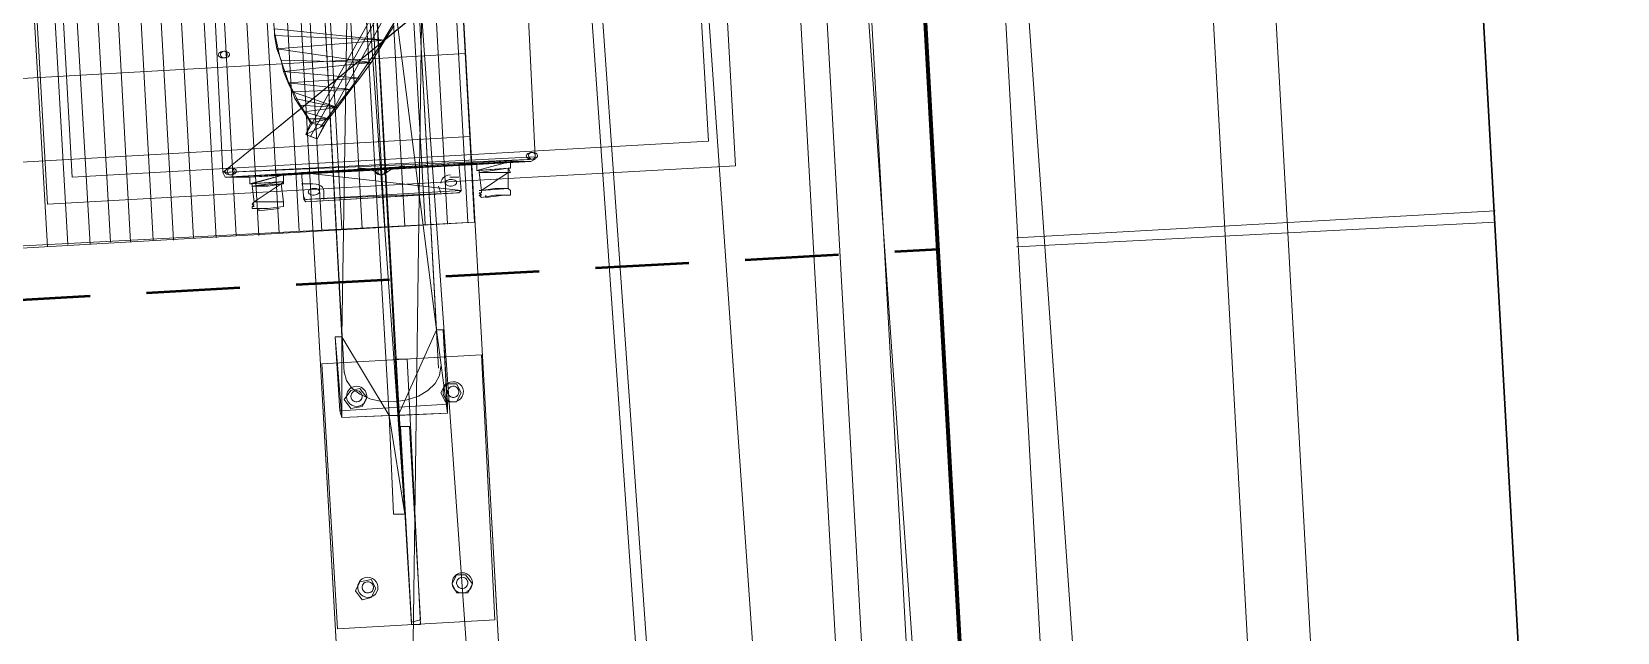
# Paper-space layout '01 Roof Support Layout' of a CAD drawing. Header units: millimetres. Extents: x 5 to 415, y 5 to 292.
# Drawn here: x 235.88 to 278.2, y 183.83 to 199.86 of the extents above; entities that cross this region are included whole.
import ezdxf

# ---------------------------------------------------------------- set-up
doc = ezdxf.new("R2010")
doc.units = ezdxf.units.MM
doc.linetypes.add('DASHED_REVIEW', pattern=[4, 2.5, -1.5])
for name, color, linetype in [('EMBEDDED_BEAMS', 7, 'Continuous'), ('EXISTING', 7, 'Continuous'), ('LOAD_BEARING_WALLS', 7, 'Continuous')]:
    doc.layers.add(name, color=color, linetype=linetype)

# ---------------------------------------------------------------- blocks, each defined once
blk = doc.blocks.new('SHEET_01')
at = {"layer": 'EMBEDDED_BEAMS', "color": 7, "linetype": 'DASHED_REVIEW', "lineweight": 50}
blk.add_line((83.18, 184.28), (260.06, 194.06), dxfattribs=at)
at = {"layer": 'EXISTING', "color": 254, "linetype": 'Continuous', "lineweight": 13}
for p, q in [((272.12, 62.3), (258.5, 257.42)), ((271.64, 254), (283.1, 47.36)), ((267.56, 66.26), (254.54, 252.92)), ((260.24, 69.98), (247.76, 248.18)), ((263.06, 70.22), (250.58, 248.36)), ((266.42, 248.18), (277.28, 52.58)), ((264.86, 246.38), (275.48, 54.2)), ((247.7, 245.06), (259.7, 73.1)), ((243.32, 242.12), (255.2, 74.72)), ((259.64, 240.56), (269.66, 59.42)), ((257.6, 238.28), (267.38, 61.4)), ((256.28, 236.78), (265.88, 62.78)), ((255.14, 235.58), (264.68, 63.86)), ((254.48, 234.8), (263.96, 64.52)), ((245.66, 153.92), (246.5, 216.38)), ((246.5, 216.38), (249.98, 154.1)), ((249.98, 154.1), (246.5, 216.38)), ((242.18, 216.14), (245.66, 153.92)), ((245.66, 153.92), (242.18, 216.14)), ((253.64, 214.64), (254.66, 196.28)), ((252.98, 213.92), (253.94, 196.94)), ((236.3, 195.26), (235.28, 213.62)), ((236.96, 195.98), (236, 212.96)), ((242.84, 208.64), (243.62, 194.54)), ((243.38, 208.64), (244.16, 194.6)), ((243.92, 208.7), (244.7, 194.6)), ((244.52, 208.7), (245.3, 194.66)), ((245.06, 208.76), (245.84, 194.66)), ((245.6, 208.76), (246.38, 194.72)), ((246.2, 208.82), (246.98, 194.72)), ((246.74, 208.82), (247.52, 194.78)), ((246.92, 208.82), (247.7, 194.78)), ((237.2, 208.28), (237.98, 194.24)), ((237.74, 208.34), (238.52, 194.24)), ((238.34, 208.4), (239.12, 194.3)), ((238.88, 208.4), (239.66, 194.3)), ((239.42, 208.46), (240.2, 194.36)), ((240.02, 208.46), (240.8, 194.36)), ((240.56, 208.52), (241.34, 194.42)), ((241.16, 208.52), (241.94, 194.42)), ((241.7, 208.58), (242.48, 194.48)), ((242.24, 208.58), (243.02, 194.54)), ((236.66, 207.74), (237.44, 194.18)), ((244.4, 207.38), (244.16, 191.72)), ((245.42, 189.62), (244.4, 207.38)), ((244.4, 207.38), (245.84, 186.98)), ((244.7, 207.44), (245.84, 186.98)), ((246.68, 191.9), (244.7, 207.44)), ((244.7, 207.44), (245.66, 189.62)), ((245.84, 186.98), (244.7, 207.44)), ((236.12, 207.14), (236.84, 194.18)), ((235.58, 206.54), (236.3, 194.12)), ((245.96, 205.28), (246.68, 191.9)), ((246.68, 191.9), (245.96, 205.28)), ((245.96, 205.28), (246.74, 190.88)), ((243.2, 197.12), (247.52, 204.86)), ((244.16, 191.72), (243.44, 205.16)), ((243.44, 205.16), (244.16, 191.72)), ((243.44, 205.16), (244.22, 190.76)), ((243.32, 197.06), (247.64, 204.8)), ((247.64, 204.8), (243.32, 197.06)), ((247.76, 204.74), (243.5, 197)), ((240.98, 196.1), (249.02, 202.7)), ((249.02, 202.7), (240.98, 196.1)), ((249.02, 202.7), (249.32, 196.52)), ((240.98, 196.1), (240.68, 202.22)), ((245.218, 199.549), (245.925, 200.73)), ((242.303, 200.508), (242.364, 199.843)), ((242.36, 199.76), (242.36, 199.94)), ((242.36, 199.94), (245.3, 199.64)), ((245.3, 199.64), (242.36, 199.94)), ((245.3, 199.64), (242.36, 199.76)), ((242.36, 199.76), (242.42, 199.4)), ((242.42, 199.4), (242.36, 199.76)), ((242.364, 199.843), (242.503, 199.193)), ((245.54, 200), (245.3, 199.64)), ((240.93, 199.323), (240.901, 199.308)), ((240.965, 199.334), (240.93, 199.323)), ((240.96, 199.325), (240.943, 199.31)), ((240.981, 199.335), (240.96, 199.325)), ((241.005, 199.34), (240.965, 199.334)), ((241.005, 199.34), (240.981, 199.335)), ((241.045, 199.339), (241.005, 199.34)), ((241.029, 199.338), (241.005, 199.34)), ((241.051, 199.33), (241.029, 199.338)), ((241.081, 199.332), (241.045, 199.339)), ((241.07, 199.317), (241.051, 199.33)), ((241.085, 199.3), (241.07, 199.317)), ((241.112, 199.319), (241.081, 199.332)), ((241.137, 199.303), (241.112, 199.319)), ((242.42, 199.4), (245.3, 199.64)), ((242.42, 199.4), (242.54, 199.1)), ((244.94, 199.04), (242.42, 199.4)), ((242.54, 199.1), (242.42, 199.4)), ((244.438, 198.413), (245.218, 199.549)), ((245.3, 199.64), (244.94, 199.04)), ((229.28, 198.26), (247.46, 199.28)), ((240.864, 199.266), (240.86, 199.242)), ((240.86, 199.242), (240.867, 199.218)), ((240.878, 199.288), (240.864, 199.266)), ((240.867, 199.218), (240.883, 199.197)), ((240.901, 199.308), (240.878, 199.288)), ((240.883, 199.197), (240.908, 199.181)), ((240.908, 199.181), (240.939, 199.168)), ((240.922, 199.269), (240.92, 199.245)), ((240.92, 199.245), (240.925, 199.221)), ((240.93, 199.291), (240.922, 199.269)), ((240.925, 199.221), (240.935, 199.2)), ((240.943, 199.31), (240.93, 199.291)), ((240.935, 199.2), (240.95, 199.183)), ((240.939, 199.168), (240.975, 199.161)), ((240.95, 199.183), (240.969, 199.17)), ((240.969, 199.17), (240.991, 199.162)), ((240.975, 199.161), (241.015, 199.16)), ((240.991, 199.162), (241.015, 199.16)), ((241.015, 199.16), (241.055, 199.166)), ((241.015, 199.16), (241.039, 199.165)), ((241.039, 199.165), (241.06, 199.175)), ((241.055, 199.166), (241.09, 199.177)), ((241.06, 199.175), (241.077, 199.19)), ((241.077, 199.19), (241.09, 199.209)), ((241.095, 199.279), (241.085, 199.3)), ((241.09, 199.209), (241.098, 199.231)), ((241.09, 199.177), (241.119, 199.192)), ((241.1, 199.255), (241.095, 199.279)), ((241.098, 199.231), (241.1, 199.255)), ((241.119, 199.192), (241.142, 199.212)), ((241.153, 199.282), (241.137, 199.303)), ((241.142, 199.212), (241.156, 199.234)), ((241.16, 199.258), (241.153, 199.282)), ((241.156, 199.234), (241.16, 199.258)), ((242.503, 199.193), (242.719, 198.563)), ((242.54, 199.1), (244.94, 199.04)), ((242.6, 198.8), (242.54, 199.1)), ((244.94, 199.04), (242.6, 198.8)), ((244.64, 198.62), (244.94, 199.04)), ((244.94, 199.04), (244.64, 198.62)), ((242.6, 198.8), (244.64, 198.62)), ((242.72, 198.5), (242.6, 198.8)), ((242.719, 198.563), (243.008, 197.962)), ((244.64, 198.62), (242.72, 198.5)), ((242.72, 198.5), (244.4, 198.32)), ((242.84, 198.26), (242.72, 198.5)), ((244.4, 198.32), (244.64, 198.62)), ((244.64, 198.62), (244.4, 198.32)), ((244.4, 198.32), (242.84, 198.26)), ((242.84, 198.26), (244.04, 197.84)), ((242.9, 198.08), (242.84, 198.26)), ((243.02, 197.9), (242.9, 198.08)), ((242.9, 198.08), (244.04, 197.84)), ((244.04, 197.84), (242.9, 198.08)), ((243.588, 197.326), (244.438, 198.413)), ((244.04, 197.84), (244.4, 198.32)), ((244.4, 198.32), (244.04, 197.84)), ((243.008, 197.962), (243.37, 197.395)), ((244.04, 197.84), (243.02, 197.9)), ((243.02, 197.9), (243.14, 197.72)), ((243.14, 197.72), (243.02, 197.9)), ((243.14, 197.72), (244.04, 197.84)), ((243.26, 197.54), (243.14, 197.72)), ((243.14, 197.72), (243.8, 197.54)), ((243.8, 197.54), (243.14, 197.72)), ((244.04, 197.84), (243.8, 197.54)), ((243.32, 197.42), (243.2, 197.12)), ((243.2, 197.12), (243.32, 197.42)), ((243.2, 197.12), (243.68, 197.36)), ((243.8, 197.54), (243.26, 197.54)), ((243.26, 197.54), (243.32, 197.42)), ((243.32, 197.42), (243.26, 197.54)), ((243.32, 197.42), (243.8, 197.54)), ((243.68, 197.36), (243.32, 197.42)), ((243.68, 197.36), (243.5, 197)), ((243.8, 197.54), (243.68, 197.36)), ((231.68, 196.16), (247.58, 197.06)), ((253.94, 196.94), (236.96, 195.98)), ((243.5, 197), (243.2, 197.12)), ((243.32, 197.06), (243.2, 197.12)), ((243.5, 197), (243.32, 197.06)), ((249.32, 196.52), (240.98, 196.1)), ((240.98, 196.1), (249.32, 196.46)), ((241.04, 195.98), (249.32, 196.46)), ((249.32, 196.46), (241.04, 195.98)), ((249.2, 196.4), (241.04, 195.98)), ((241.16, 195.98), (249.2, 196.4)), ((249.2, 196.4), (241.7, 195.98)), ((245.84, 196.22), (249.2, 196.4)), ((247.76, 196.16), (248.66, 196.4)), ((247.76, 196.34), (248.66, 196.4)), ((248.66, 196.4), (247.76, 196.16)), ((247.76, 196.34), (249.2, 196.4)), ((248.66, 196.4), (248.66, 196.22)), ((249.2, 196.4), (248.66, 196.4)), ((248.66, 196.22), (248.66, 196.4)), ((249.084, 196.566), (249.08, 196.542)), ((249.08, 196.542), (249.087, 196.518)), ((249.098, 196.588), (249.084, 196.566)), ((249.087, 196.518), (249.103, 196.497)), ((249.121, 196.608), (249.098, 196.588)), ((249.103, 196.497), (249.128, 196.481)), ((249.15, 196.623), (249.121, 196.608)), ((249.128, 196.481), (249.159, 196.468)), ((249.142, 196.569), (249.14, 196.545)), ((249.14, 196.545), (249.145, 196.521)), ((249.15, 196.591), (249.142, 196.569)), ((249.145, 196.521), (249.155, 196.5)), ((249.185, 196.634), (249.15, 196.623)), ((249.163, 196.61), (249.15, 196.591)), ((249.155, 196.5), (249.17, 196.483)), ((249.159, 196.468), (249.195, 196.461)), ((249.18, 196.625), (249.163, 196.61)), ((249.17, 196.483), (249.189, 196.47)), ((249.201, 196.635), (249.18, 196.625)), ((249.225, 196.64), (249.185, 196.634)), ((249.189, 196.47), (249.211, 196.462)), ((249.195, 196.461), (249.235, 196.46)), ((249.32, 196.46), (249.2, 196.4)), ((249.225, 196.64), (249.201, 196.635)), ((249.211, 196.462), (249.235, 196.46)), ((249.265, 196.639), (249.225, 196.64)), ((249.249, 196.638), (249.225, 196.64)), ((249.235, 196.46), (249.275, 196.466)), ((249.235, 196.46), (249.259, 196.465)), ((249.271, 196.63), (249.249, 196.638)), ((249.259, 196.465), (249.28, 196.475)), ((249.301, 196.632), (249.265, 196.639)), ((249.29, 196.617), (249.271, 196.63)), ((249.275, 196.466), (249.31, 196.477)), ((249.28, 196.475), (249.297, 196.49)), ((249.305, 196.6), (249.29, 196.617)), ((249.297, 196.49), (249.31, 196.509)), ((249.332, 196.619), (249.301, 196.632)), ((249.315, 196.579), (249.305, 196.6)), ((249.31, 196.509), (249.318, 196.531)), ((249.31, 196.477), (249.339, 196.492)), ((249.32, 196.555), (249.315, 196.579)), ((249.318, 196.531), (249.32, 196.555)), ((249.32, 196.46), (249.32, 196.52)), ((249.32, 196.52), (249.32, 196.46)), ((249.357, 196.603), (249.332, 196.619)), ((249.339, 196.492), (249.362, 196.512)), ((249.373, 196.582), (249.357, 196.603)), ((249.362, 196.512), (249.376, 196.534)), ((249.38, 196.558), (249.373, 196.582)), ((249.376, 196.534), (249.38, 196.558)), ((254.66, 196.28), (236.3, 195.26)), ((241.04, 195.98), (240.98, 196.1)), ((241.044, 196.146), (241.04, 196.122)), ((241.04, 196.122), (241.047, 196.098)), ((241.16, 195.98), (241.04, 195.98)), ((241.058, 196.168), (241.044, 196.146)), ((241.047, 196.098), (241.063, 196.077)), ((241.081, 196.188), (241.058, 196.168)), ((241.063, 196.077), (241.088, 196.061)), ((241.11, 196.203), (241.081, 196.188)), ((241.088, 196.061), (241.119, 196.048)), ((241.102, 196.149), (241.1, 196.125)), ((241.1, 196.125), (241.105, 196.101)), ((241.11, 196.171), (241.102, 196.149)), ((241.105, 196.101), (241.115, 196.08)), ((241.145, 196.214), (241.11, 196.203)), ((241.123, 196.19), (241.11, 196.171)), ((241.115, 196.08), (241.13, 196.063)), ((241.119, 196.048), (241.155, 196.041)), ((241.14, 196.205), (241.123, 196.19)), ((241.13, 196.063), (241.149, 196.05)), ((241.161, 196.215), (241.14, 196.205)), ((241.185, 196.22), (241.145, 196.214)), ((241.149, 196.05), (241.171, 196.042)), ((241.155, 196.041), (241.195, 196.04)), ((241.16, 195.98), (244.52, 196.16)), ((241.7, 195.98), (241.16, 195.98)), ((241.185, 196.22), (241.161, 196.215)), ((241.171, 196.042), (241.195, 196.04)), ((241.225, 196.219), (241.185, 196.22)), ((241.209, 196.218), (241.185, 196.22)), ((241.195, 196.04), (241.235, 196.046)), ((241.195, 196.04), (241.219, 196.045)), ((241.231, 196.21), (241.209, 196.218)), ((241.219, 196.045), (241.24, 196.055)), ((241.261, 196.212), (241.225, 196.219)), ((241.25, 196.197), (241.231, 196.21)), ((241.235, 196.046), (241.27, 196.057)), ((241.24, 196.055), (241.257, 196.07)), ((241.265, 196.18), (241.25, 196.197)), ((241.257, 196.07), (241.27, 196.089)), ((241.292, 196.199), (241.261, 196.212)), ((241.275, 196.159), (241.265, 196.18)), ((241.27, 196.089), (241.278, 196.111)), ((241.27, 196.057), (241.299, 196.072)), ((241.28, 196.135), (241.275, 196.159)), ((241.278, 196.111), (241.28, 196.135)), ((241.317, 196.183), (241.292, 196.199)), ((241.299, 196.072), (241.322, 196.092)), ((241.333, 196.162), (241.317, 196.183)), ((241.322, 196.092), (241.336, 196.114)), ((241.34, 196.138), (241.333, 196.162)), ((241.336, 196.114), (241.34, 196.138)), ((241.7, 195.98), (247.76, 196.34)), ((241.7, 195.8), (242.6, 196.04)), ((241.7, 195.98), (242.6, 196.04)), ((242.6, 196.04), (241.7, 195.8)), ((241.7, 195.8), (241.7, 195.98)), ((241.7, 195.98), (241.7, 195.8)), ((241.76, 195.8), (242.6, 196.04)), ((242.6, 196.04), (247.28, 196.34)), ((242.6, 196.04), (247.76, 196.34)), ((243.08, 196.1), (242.6, 196.04)), ((242.6, 196.04), (242.6, 195.86)), ((242.6, 195.86), (242.6, 196.04)), ((243.08, 196.1), (247.28, 196.34)), ((243.08, 196.1), (247.34, 195.62)), ((243.14, 195.38), (243.08, 196.1)), ((247.34, 195.62), (243.08, 196.1)), ((244.679, 196.22), (244.576, 196.219)), ((244.781, 196.209), (244.679, 196.22)), ((244.879, 196.189), (244.781, 196.209)), ((244.972, 196.158), (244.879, 196.189)), ((245.058, 196.118), (244.972, 196.158)), ((245.137, 196.068), (245.058, 196.118)), ((245.064, 196.146), (245.06, 196.122)), ((245.06, 196.122), (245.067, 196.098)), ((245.078, 196.168), (245.064, 196.146)), ((245.067, 196.098), (245.083, 196.077)), ((245.101, 196.188), (245.078, 196.168)), ((245.083, 196.077), (245.108, 196.061)), ((245.13, 196.203), (245.101, 196.188)), ((245.108, 196.061), (245.139, 196.048)), ((245.122, 196.149), (245.12, 196.125)), ((245.12, 196.125), (245.125, 196.101)), ((245.13, 196.171), (245.122, 196.149)), ((245.125, 196.101), (245.135, 196.08)), ((245.165, 196.214), (245.13, 196.203)), ((245.143, 196.19), (245.13, 196.171)), ((245.135, 196.08), (245.15, 196.063)), ((245.139, 196.048), (245.175, 196.041)), ((245.16, 196.205), (245.143, 196.19)), ((245.15, 196.063), (245.169, 196.05)), ((245.181, 196.215), (245.16, 196.205)), ((245.205, 196.22), (245.165, 196.214)), ((245.169, 196.05), (245.191, 196.042)), ((245.175, 196.041), (245.215, 196.04)), ((245.205, 196.22), (245.181, 196.215)), ((245.191, 196.042), (245.215, 196.04)), ((245.245, 196.219), (245.205, 196.22)), ((245.229, 196.218), (245.205, 196.22)), ((245.215, 196.04), (245.255, 196.046)), ((245.215, 196.04), (245.239, 196.045)), ((245.251, 196.21), (245.229, 196.218)), ((245.239, 196.045), (245.26, 196.055)), ((245.281, 196.212), (245.245, 196.219)), ((245.27, 196.197), (245.251, 196.21)), ((245.255, 196.046), (245.29, 196.057)), ((245.26, 196.055), (245.277, 196.07)), ((245.285, 196.18), (245.27, 196.197)), ((245.277, 196.07), (245.29, 196.089)), ((245.312, 196.199), (245.281, 196.212)), ((245.295, 196.159), (245.285, 196.18)), ((245.29, 196.089), (245.298, 196.111)), ((245.29, 196.057), (245.319, 196.072)), ((245.3, 196.135), (245.295, 196.159)), ((245.298, 196.111), (245.3, 196.135)), ((245.373, 196.125), (245.3, 196.067)), ((245.337, 196.183), (245.312, 196.199)), ((245.319, 196.072), (245.342, 196.092)), ((245.353, 196.162), (245.337, 196.183)), ((245.342, 196.092), (245.356, 196.114)), ((245.36, 196.138), (245.353, 196.162)), ((245.356, 196.114), (245.36, 196.138)), ((245.454, 196.175), (245.373, 196.125)), ((245.543, 196.216), (245.454, 196.175)), ((245.638, 196.247), (245.543, 196.216)), ((245.738, 196.268), (245.638, 196.247)), ((245.841, 196.279), (245.738, 196.268)), ((246.871, 195.968), (246.831, 195.923)), ((246.924, 196.003), (246.871, 195.968)), ((246.987, 196.028), (246.924, 196.003)), ((247.058, 196.04), (246.987, 196.028)), ((247.04, 195.98), (247.28, 195.98)), ((247.28, 196.34), (247.34, 195.62)), ((247.76, 196.34), (247.28, 196.34)), ((247.34, 195.62), (247.28, 196.34)), ((247.76, 196.16), (247.76, 196.34)), ((247.76, 196.34), (247.76, 196.16)), ((248.6, 196.22), (247.76, 196.16)), ((247.76, 196.16), (248.66, 196.22)), ((248.66, 196.22), (247.76, 196.16)), ((247.82, 196.16), (247.76, 196.16)), ((248.6, 196.22), (247.82, 196.1)), ((247.82, 196.16), (248.6, 196.22)), ((247.82, 196.16), (247.82, 196.1)), ((247.82, 196.1), (247.82, 196.16)), ((248.6, 196.1), (247.82, 196.1)), ((247.82, 196.1), (247.88, 195.62)), ((247.82, 196.1), (248.6, 196.1)), ((247.88, 195.62), (247.82, 196.1)), ((247.82, 196.1), (248.24, 196.1)), ((247.88, 195.62), (248.6, 196.1)), ((248.66, 196.1), (248.24, 196.1)), ((248.6, 196.1), (248.6, 196.22)), ((248.66, 196.22), (248.6, 196.22)), ((248.6, 196.22), (248.66, 196.1)), ((248.6, 196.1), (248.6, 195.68)), ((248.66, 196.1), (248.6, 196.1)), ((242.6, 195.86), (241.7, 195.8)), ((241.76, 195.8), (241.7, 195.8)), ((241.76, 195.74), (242.6, 195.86)), ((241.76, 195.8), (242.6, 195.86)), ((242.6, 195.86), (241.76, 195.74)), ((242.6, 195.86), (241.76, 195.8)), ((242.54, 195.8), (241.76, 195.74)), ((241.76, 195.74), (241.76, 195.8)), ((241.76, 195.8), (241.76, 195.74)), ((241.76, 195.74), (241.82, 195.32)), ((241.82, 195.32), (241.76, 195.74)), ((241.76, 195.74), (242.18, 195.74)), ((241.82, 195.32), (242.54, 195.8)), ((242.6, 195.8), (242.18, 195.74)), ((242.6, 195.86), (242.54, 195.8)), ((242.54, 195.8), (242.6, 195.86)), ((242.54, 195.8), (242.6, 195.32)), ((242.6, 195.8), (242.54, 195.8)), ((242.6, 195.86), (242.6, 195.8)), ((243.38, 195.8), (243.08, 195.8)), ((243.14, 195.38), (247.34, 195.62)), ((247.34, 195.62), (243.14, 195.38)), ((247.28, 195.56), (243.14, 195.38)), ((243.14, 195.38), (247.28, 195.56)), ((243.2, 195.32), (247.28, 195.56)), ((247.22, 195.56), (243.2, 195.32)), ((243.2, 195.32), (247.22, 195.56)), ((243.264, 195.606), (243.26, 195.582)), ((243.26, 195.582), (243.267, 195.558)), ((243.278, 195.628), (243.264, 195.606)), ((243.267, 195.558), (243.283, 195.537)), ((243.301, 195.648), (243.278, 195.628)), ((243.283, 195.537), (243.308, 195.521)), ((243.33, 195.663), (243.301, 195.648)), ((243.308, 195.521), (243.339, 195.508)), ((243.365, 195.674), (243.33, 195.663)), ((243.339, 195.508), (243.375, 195.501)), ((243.405, 195.68), (243.365, 195.674)), ((243.47, 195.796), (243.398, 195.8)), ((243.445, 195.679), (243.405, 195.68)), ((243.415, 195.5), (243.455, 195.506)), ((243.481, 195.672), (243.445, 195.679)), ((243.455, 195.506), (243.49, 195.517)), ((243.536, 195.779), (243.47, 195.796)), ((243.512, 195.659), (243.481, 195.672)), ((243.49, 195.517), (243.519, 195.532)), ((243.537, 195.643), (243.512, 195.659)), ((243.519, 195.532), (243.542, 195.552)), ((243.592, 195.749), (243.536, 195.779)), ((243.553, 195.622), (243.537, 195.643)), ((243.542, 195.552), (243.556, 195.574)), ((243.56, 195.598), (243.553, 195.622)), ((243.556, 195.574), (243.56, 195.598)), ((243.637, 195.709), (243.592, 195.749)), ((243.667, 195.66), (243.637, 195.709)), ((243.68, 195.605), (243.667, 195.66)), ((243.68, 195.62), (243.68, 195.38)), ((246.74, 195.74), (246.8, 195.56)), ((246.807, 195.871), (246.8, 195.815)), ((246.831, 195.923), (246.807, 195.871)), ((246.924, 195.846), (246.92, 195.822)), ((246.92, 195.822), (246.927, 195.798)), ((246.938, 195.868), (246.924, 195.846)), ((246.927, 195.798), (246.943, 195.777)), ((246.961, 195.888), (246.938, 195.868)), ((246.943, 195.777), (246.968, 195.761)), ((246.99, 195.903), (246.961, 195.888)), ((246.968, 195.761), (246.999, 195.748)), ((247.025, 195.914), (246.99, 195.903)), ((246.999, 195.748), (247.035, 195.741)), ((247.065, 195.92), (247.025, 195.914)), ((247.035, 195.741), (247.075, 195.74)), ((247.105, 195.919), (247.065, 195.92)), ((247.075, 195.74), (247.115, 195.746)), ((247.141, 195.912), (247.105, 195.919)), ((247.115, 195.746), (247.15, 195.757)), ((247.172, 195.899), (247.141, 195.912)), ((247.15, 195.757), (247.179, 195.772)), ((247.197, 195.882), (247.172, 195.899)), ((247.179, 195.772), (247.202, 195.792)), ((247.213, 195.862), (247.197, 195.882)), ((247.202, 195.792), (247.216, 195.814)), ((247.22, 195.838), (247.213, 195.862)), ((247.216, 195.814), (247.22, 195.838)), ((247.28, 195.56), (247.22, 195.56)), ((247.26, 195.561), (247.282, 195.566)), ((247.34, 195.62), (247.28, 195.56)), ((247.282, 195.566), (247.301, 195.576)), ((247.301, 195.576), (247.317, 195.59)), ((247.317, 195.59), (247.329, 195.607)), ((247.329, 195.607), (247.337, 195.628)), ((247.337, 195.628), (247.34, 195.65)), ((247.88, 195.62), (247.82, 195.62)), ((247.82, 195.62), (247.88, 195.62)), ((247.88, 195.5), (247.82, 195.56)), ((247.82, 195.56), (247.88, 195.56)), ((247.82, 195.56), (247.82, 195.56)), ((247.88, 195.56), (247.82, 195.56)), ((248.6, 195.68), (247.88, 195.62)), ((247.88, 195.62), (248.24, 195.68)), ((247.88, 195.56), (247.88, 195.62)), ((248.6, 195.68), (248.24, 195.68)), ((248.6, 195.68), (248.66, 195.62)), ((248.66, 195.62), (248.66, 195.56)), ((248.66, 195.56), (248.66, 195.5)), ((248.66, 195.56), (248.66, 195.56)), ((241.76, 195.26), (241.82, 195.32)), ((241.82, 195.26), (241.76, 195.26)), ((241.76, 195.26), (241.82, 195.2)), ((241.76, 195.26), (241.76, 195.26)), ((241.82, 195.2), (241.76, 195.2)), ((241.76, 195.2), (241.82, 195.2)), ((241.76, 195.2), (241.76, 195.14)), ((241.76, 195.2), (241.76, 195.2)), ((241.76, 195.14), (241.76, 195.14)), ((241.76, 195.14), (241.82, 195.14)), ((242.6, 195.32), (241.82, 195.32)), ((241.82, 195.32), (242.18, 195.32)), ((241.82, 195.26), (241.82, 195.26)), ((241.82, 195.14), (242.18, 195.14)), ((241.82, 195.14), (241.82, 195.14)), ((241.94, 195.08), (241.94, 195.14)), ((242.48, 195.14), (241.94, 195.08)), ((242.6, 195.32), (242.18, 195.32)), ((242.6, 195.2), (242.18, 195.14)), ((242.48, 195.14), (242.48, 195.14)), ((242.6, 195.32), (242.6, 195.32)), ((242.6, 195.32), (242.6, 195.26)), ((242.6, 195.26), (242.6, 195.2)), ((243.2, 195.32), (243.14, 195.38)), ((243.141, 195.46), (243.146, 195.438)), ((243.146, 195.438), (243.156, 195.419)), ((243.156, 195.419), (243.17, 195.403)), ((243.17, 195.403), (243.187, 195.391)), ((243.187, 195.391), (243.207, 195.383)), ((243.207, 195.383), (243.229, 195.38)), ((243.375, 195.501), (243.415, 195.5)), ((247.82, 195.5), (247.82, 195.5)), ((247.82, 195.5), (247.88, 195.5)), ((247.88, 195.5), (247.82, 195.5)), ((247.82, 195.5), (247.88, 195.44)), ((247.88, 195.44), (248.24, 195.5)), ((248, 195.44), (248, 195.5)), ((248, 195.44), (248.48, 195.5)), ((248.66, 195.5), (248.24, 195.5)), ((248.48, 195.5), (248.48, 195.5)), ((248.66, 195.5), (248.66, 195.5)), ((274.94, 195.08), (262.16, 194.36)), ((234.02, 194.06), (247.7, 194.78)), ((247.7, 194.78), (234.08, 194)), ((274.94, 194.78), (262.16, 194.12)), ((243.98, 191.72), (244.16, 189.56)), ((244.16, 191.72), (243.98, 191.72)), ((243.98, 191.72), (244.1, 189.74)), ((244.16, 191.72), (245.42, 189.62)), ((244.16, 189.56), (244.16, 191.72)), ((245.66, 189.62), (246.68, 191.9)), ((246.68, 191.9), (246.98, 189.68)), ((246.86, 191.9), (246.68, 191.9)), ((246.98, 189.68), (246.86, 191.9)), ((246.98, 189.92), (246.86, 191.9)), ((247.88, 191.24), (243.62, 191)), ((243.62, 191), (244.04, 183.92)), ((245.9, 191.12), (245.6, 191.12)), ((245.6, 191.12), (246.02, 184.04)), ((246.26, 184.04), (245.9, 191.12)), ((246.765, 190.688), (246.798, 190.921)), ((248.24, 184.16), (247.88, 191.24)), ((244.222, 190.779), (244.281, 190.55)), ((244.281, 190.55), (244.422, 190.35)), ((246.455, 190.286), (246.646, 190.473)), ((246.646, 190.473), (246.765, 190.688)), ((246.8, 190.22), (246.92, 190.46)), ((246.929, 190.43), (246.89, 190.373)), ((247.22, 190.46), (246.92, 190.46)), ((246.981, 190.475), (246.929, 190.43)), ((247.044, 190.506), (246.981, 190.475)), ((247.115, 190.52), (247.044, 190.506)), ((247.187, 190.514), (247.115, 190.52)), ((247.253, 190.49), (247.187, 190.514)), ((247.34, 190.22), (247.22, 190.46)), ((247.31, 190.451), (247.253, 190.49)), ((247.355, 190.399), (247.31, 190.451)), ((244.22, 190.04), (244.4, 190.28)), ((244.4, 189.8), (244.22, 190.04)), ((244.286, 190.187), (244.28, 190.115)), ((244.28, 190.115), (244.294, 190.044)), ((244.31, 190.253), (244.286, 190.187)), ((244.294, 190.044), (244.325, 189.981)), ((244.349, 190.31), (244.31, 190.253)), ((244.401, 190.355), (244.349, 190.31)), ((244.64, 190.34), (244.4, 190.28)), ((244.403, 190.162), (244.4, 190.122)), ((244.4, 190.122), (244.408, 190.082)), ((244.464, 190.386), (244.401, 190.355)), ((244.411, 190.186), (244.401, 190.149)), ((244.401, 190.149), (244.401, 190.11)), ((244.401, 190.11), (244.412, 190.071)), ((244.417, 190.198), (244.403, 190.162)), ((244.408, 190.082), (244.425, 190.047)), ((244.429, 190.219), (244.411, 190.186)), ((244.412, 190.071), (244.433, 190.036)), ((244.438, 190.23), (244.417, 190.198)), ((244.422, 190.35), (244.633, 190.185)), ((244.425, 190.047), (244.45, 190.018)), ((244.456, 190.247), (244.429, 190.219)), ((244.433, 190.036), (244.461, 190.009)), ((244.467, 190.255), (244.438, 190.23)), ((244.45, 190.018), (244.482, 189.996)), ((244.491, 190.268), (244.456, 190.247)), ((244.461, 190.009), (244.494, 189.991)), ((244.535, 190.4), (244.464, 190.386)), ((244.502, 190.272), (244.467, 190.255)), ((244.542, 190.28), (244.502, 190.272)), ((244.607, 190.394), (244.535, 190.4)), ((244.582, 190.277), (244.542, 190.28)), ((244.618, 190.264), (244.582, 190.277)), ((244.598, 189.988), (244.633, 190.005)), ((244.673, 190.37), (244.607, 190.394)), ((244.609, 189.992), (244.644, 190.013)), ((244.65, 190.242), (244.618, 190.264)), ((244.633, 190.185), (244.902, 190.064)), ((244.633, 190.005), (244.662, 190.03)), ((244.82, 190.1), (244.64, 190.34)), ((244.644, 190.013), (244.671, 190.041)), ((244.675, 190.213), (244.65, 190.242)), ((244.662, 190.03), (244.684, 190.062)), ((244.671, 190.041), (244.689, 190.074)), ((244.73, 190.331), (244.673, 190.37)), ((244.692, 190.178), (244.675, 190.213)), ((244.684, 190.062), (244.697, 190.098)), ((244.699, 190.15), (244.688, 190.189)), ((244.689, 190.074), (244.699, 190.111)), ((244.7, 190.138), (244.692, 190.178)), ((244.697, 190.098), (244.7, 190.138)), ((244.699, 190.111), (244.699, 190.15)), ((244.7, 189.86), (244.82, 190.1)), ((244.775, 190.279), (244.73, 190.331)), ((244.751, 189.95), (244.79, 190.007)), ((244.806, 190.216), (244.775, 190.279)), ((244.79, 190.007), (244.814, 190.073)), ((244.82, 190.145), (244.806, 190.216)), ((244.814, 190.073), (244.82, 190.145)), ((244.902, 190.064), (245.214, 189.993)), ((245.558, 189.981), (245.899, 190.031)), ((245.899, 190.031), (246.202, 190.136)), ((246.202, 190.136), (246.455, 190.286)), ((246.92, 189.98), (246.8, 190.22)), ((246.866, 190.307), (246.86, 190.235)), ((246.86, 190.235), (246.874, 190.164)), ((246.89, 190.373), (246.866, 190.307)), ((246.874, 190.164), (246.905, 190.101)), ((246.905, 190.101), (246.95, 190.049)), ((246.95, 190.049), (247.007, 190.01)), ((246.983, 190.282), (246.98, 190.242)), ((246.98, 190.242), (246.988, 190.202)), ((246.991, 190.306), (246.981, 190.269)), ((246.981, 190.269), (246.981, 190.23)), ((246.981, 190.23), (246.992, 190.191)), ((246.996, 190.318), (246.983, 190.282)), ((246.988, 190.202), (247.005, 190.167)), ((247.009, 190.339), (246.991, 190.306)), ((246.992, 190.191), (247.013, 190.156)), ((247.018, 190.35), (246.996, 190.318)), ((247.005, 190.167), (247.03, 190.138)), ((247.007, 190.01), (247.073, 189.986)), ((247.036, 190.367), (247.009, 190.339)), ((247.013, 190.156), (247.041, 190.129)), ((247.047, 190.375), (247.018, 190.35)), ((247.03, 190.138), (247.062, 190.116)), ((247.071, 190.388), (247.036, 190.367)), ((247.041, 190.129), (247.074, 190.111)), ((247.082, 190.392), (247.047, 190.375)), ((247.062, 190.116), (247.098, 190.103)), ((247.074, 190.111), (247.111, 190.101)), ((247.122, 190.4), (247.082, 190.392)), ((247.098, 190.103), (247.138, 190.1)), ((247.111, 190.101), (247.15, 190.101)), ((247.162, 190.397), (247.122, 190.4)), ((247.138, 190.1), (247.178, 190.108)), ((247.15, 190.101), (247.189, 190.112)), ((247.198, 190.384), (247.162, 190.397)), ((247.178, 190.108), (247.213, 190.125)), ((247.189, 190.112), (247.224, 190.133)), ((247.23, 190.362), (247.198, 190.384)), ((247.213, 190.125), (247.242, 190.15)), ((247.216, 189.994), (247.279, 190.025)), ((247.22, 189.98), (247.34, 190.22)), ((247.224, 190.133), (247.251, 190.161)), ((247.255, 190.333), (247.23, 190.362)), ((247.242, 190.15), (247.263, 190.182)), ((247.251, 190.161), (247.269, 190.194)), ((247.272, 190.298), (247.255, 190.333)), ((247.263, 190.182), (247.277, 190.218)), ((247.279, 190.27), (247.268, 190.309)), ((247.269, 190.194), (247.279, 190.231)), ((247.28, 190.258), (247.272, 190.298)), ((247.277, 190.218), (247.28, 190.258)), ((247.279, 190.231), (247.279, 190.27)), ((247.279, 190.025), (247.331, 190.07)), ((247.331, 190.07), (247.37, 190.127)), ((247.386, 190.336), (247.355, 190.399)), ((247.37, 190.127), (247.394, 190.193)), ((247.4, 190.265), (247.386, 190.336)), ((247.394, 190.193), (247.4, 190.265)), ((244.1, 189.74), (246.98, 189.92)), ((244.16, 189.56), (244.1, 189.74)), ((246.98, 189.68), (244.16, 189.56)), ((245.42, 189.62), (244.16, 189.56)), ((244.16, 189.56), (245.42, 189.62)), ((244.325, 189.981), (244.37, 189.929)), ((244.37, 189.929), (244.427, 189.89)), ((244.7, 189.86), (244.4, 189.8)), ((244.427, 189.89), (244.493, 189.866)), ((244.482, 189.996), (244.518, 189.983)), ((244.493, 189.866), (244.565, 189.86)), ((244.494, 189.991), (244.531, 189.981)), ((244.518, 189.983), (244.558, 189.98)), ((244.531, 189.981), (244.57, 189.981)), ((244.558, 189.98), (244.598, 189.988)), ((244.565, 189.86), (244.636, 189.874)), ((244.57, 189.981), (244.609, 189.992)), ((244.636, 189.874), (244.699, 189.905)), ((244.699, 189.905), (244.751, 189.95)), ((245.214, 189.993), (245.558, 189.981)), ((245.84, 186.98), (245.42, 189.62)), ((245.42, 189.62), (245.54, 186.98)), ((245.66, 189.62), (245.42, 189.62)), ((246.98, 189.68), (245.66, 189.62)), ((245.66, 189.62), (246.98, 189.68)), ((245.84, 186.98), (245.66, 189.62)), ((247.22, 189.98), (246.92, 189.98)), ((246.98, 189.92), (246.98, 189.68)), ((247.073, 189.986), (247.145, 189.98)), ((247.145, 189.98), (247.216, 189.994)), ((245.96, 189.32), (245.72, 189.32)), ((245.72, 189.32), (246.02, 184.1)), ((246.26, 184.16), (245.96, 189.32)), ((245.54, 186.98), (245.84, 186.98)), ((247.1, 185.12), (247.22, 185.36)), ((247.221, 185.375), (247.169, 185.33)), ((247.46, 185.36), (247.22, 185.36)), ((247.284, 185.406), (247.221, 185.375)), ((247.355, 185.42), (247.284, 185.406)), ((247.427, 185.414), (247.355, 185.42)), ((247.493, 185.39), (247.427, 185.414)), ((247.64, 185.12), (247.46, 185.36)), ((247.55, 185.351), (247.493, 185.39)), ((247.595, 185.299), (247.55, 185.351)), ((244.52, 184.94), (244.64, 185.18)), ((244.7, 184.7), (244.52, 184.94)), ((244.586, 185.087), (244.58, 185.015)), ((244.58, 185.015), (244.594, 184.944)), ((244.61, 185.153), (244.586, 185.087)), ((244.594, 184.944), (244.625, 184.881)), ((244.649, 185.21), (244.61, 185.153)), ((244.94, 185.24), (244.64, 185.18)), ((244.701, 185.255), (244.649, 185.21)), ((244.703, 185.062), (244.7, 185.022)), ((244.7, 185.022), (244.708, 184.982)), ((244.764, 185.286), (244.701, 185.255)), ((244.711, 185.086), (244.701, 185.049)), ((244.701, 185.049), (244.701, 185.01)), ((244.701, 185.01), (244.712, 184.971)), ((244.716, 185.098), (244.703, 185.062)), ((244.708, 184.982), (244.725, 184.947)), ((244.729, 185.119), (244.711, 185.086)), ((244.712, 184.971), (244.733, 184.936)), ((244.738, 185.13), (244.716, 185.098)), ((244.725, 184.947), (244.75, 184.918)), ((244.756, 185.147), (244.729, 185.119)), ((244.733, 184.936), (244.761, 184.909)), ((244.767, 185.155), (244.738, 185.13)), ((244.791, 185.168), (244.756, 185.147)), ((244.835, 185.3), (244.764, 185.286)), ((244.802, 185.172), (244.767, 185.155)), ((244.842, 185.18), (244.802, 185.172)), ((244.907, 185.294), (244.835, 185.3)), ((244.882, 185.177), (244.842, 185.18)), ((244.918, 185.163), (244.882, 185.177)), ((244.973, 185.27), (244.907, 185.294)), ((244.95, 185.142), (244.918, 185.163)), ((244.933, 184.905), (244.962, 184.93)), ((245.06, 185), (244.94, 185.24)), ((244.94, 184.76), (245.06, 185)), ((244.944, 184.913), (244.971, 184.941)), ((244.975, 185.113), (244.95, 185.142)), ((244.962, 184.93), (244.984, 184.962)), ((244.971, 184.941), (244.989, 184.974)), ((245.03, 185.231), (244.973, 185.27)), ((244.992, 185.078), (244.975, 185.113)), ((244.984, 184.962), (244.997, 184.998)), ((244.999, 185.05), (244.988, 185.089)), ((244.989, 184.974), (244.999, 185.011)), ((245, 185.038), (244.992, 185.078)), ((244.997, 184.998), (245, 185.038)), ((244.999, 185.011), (244.999, 185.05)), ((245.075, 185.179), (245.03, 185.231)), ((245.106, 185.116), (245.075, 185.179)), ((245.09, 184.907), (245.114, 184.973)), ((245.12, 185.045), (245.106, 185.116)), ((245.114, 184.973), (245.12, 185.045)), ((247.106, 185.207), (247.1, 185.135)), ((247.1, 185.135), (247.114, 185.064)), ((247.22, 184.88), (247.1, 185.12)), ((247.13, 185.273), (247.106, 185.207)), ((247.114, 185.064), (247.145, 185.001)), ((247.169, 185.33), (247.13, 185.273)), ((247.145, 185.001), (247.19, 184.949)), ((247.19, 184.949), (247.247, 184.91)), ((247.223, 185.182), (247.22, 185.142)), ((247.22, 185.142), (247.228, 185.102)), ((247.231, 185.206), (247.221, 185.169)), ((247.221, 185.169), (247.221, 185.13)), ((247.221, 185.13), (247.232, 185.091)), ((247.236, 185.218), (247.223, 185.182)), ((247.228, 185.102), (247.245, 185.067)), ((247.249, 185.239), (247.231, 185.206)), ((247.232, 185.091), (247.253, 185.056)), ((247.258, 185.25), (247.236, 185.218)), ((247.245, 185.067), (247.27, 185.038)), ((247.276, 185.267), (247.249, 185.239)), ((247.253, 185.056), (247.281, 185.029)), ((247.287, 185.275), (247.258, 185.25)), ((247.27, 185.038), (247.302, 185.016)), ((247.311, 185.288), (247.276, 185.267)), ((247.281, 185.029), (247.314, 185.011)), ((247.322, 185.292), (247.287, 185.275)), ((247.302, 185.016), (247.338, 185.003)), ((247.314, 185.011), (247.351, 185.001)), ((247.362, 185.3), (247.322, 185.292)), ((247.338, 185.003), (247.378, 185)), ((247.351, 185.001), (247.39, 185.001)), ((247.402, 185.297), (247.362, 185.3)), ((247.378, 185), (247.418, 185.008)), ((247.39, 185.001), (247.429, 185.012)), ((247.438, 185.283), (247.402, 185.297)), ((247.418, 185.008), (247.453, 185.025)), ((247.429, 185.012), (247.464, 185.033)), ((247.47, 185.262), (247.438, 185.283)), ((247.453, 185.025), (247.482, 185.05)), ((247.456, 184.894), (247.519, 184.925)), ((247.464, 185.033), (247.491, 185.061)), ((247.495, 185.233), (247.47, 185.262)), ((247.482, 185.05), (247.503, 185.082)), ((247.491, 185.061), (247.509, 185.094)), ((247.512, 185.198), (247.495, 185.233)), ((247.503, 185.082), (247.517, 185.118)), ((247.519, 185.17), (247.508, 185.209)), ((247.509, 185.094), (247.519, 185.131)), ((247.52, 185.158), (247.512, 185.198)), ((247.517, 185.118), (247.52, 185.158)), ((247.519, 185.131), (247.519, 185.17)), ((247.519, 184.925), (247.571, 184.97)), ((247.52, 184.88), (247.64, 185.12)), ((247.571, 184.97), (247.61, 185.027)), ((247.626, 185.236), (247.595, 185.299)), ((247.61, 185.027), (247.634, 185.093)), ((247.64, 185.165), (247.626, 185.236)), ((247.634, 185.093), (247.64, 185.165)), ((244.625, 184.881), (244.67, 184.829)), ((244.67, 184.829), (244.727, 184.79)), ((244.94, 184.76), (244.7, 184.7)), ((244.727, 184.79), (244.793, 184.766)), ((244.75, 184.918), (244.782, 184.896)), ((244.761, 184.909), (244.794, 184.891)), ((244.782, 184.896), (244.818, 184.883)), ((244.793, 184.766), (244.865, 184.76)), ((244.794, 184.891), (244.831, 184.881)), ((244.818, 184.883), (244.858, 184.88)), ((244.831, 184.881), (244.87, 184.881)), ((244.858, 184.88), (244.898, 184.888)), ((244.865, 184.76), (244.936, 184.774)), ((244.87, 184.881), (244.909, 184.892)), ((244.898, 184.888), (244.933, 184.905)), ((244.909, 184.892), (244.944, 184.913)), ((244.936, 184.774), (244.999, 184.805)), ((244.999, 184.805), (245.051, 184.85)), ((245.051, 184.85), (245.09, 184.907)), ((247.52, 184.88), (247.22, 184.88)), ((247.247, 184.91), (247.313, 184.886)), ((247.313, 184.886), (247.385, 184.88)), ((247.385, 184.88), (247.456, 184.894)), ((244.04, 183.92), (248.24, 184.16)), ((246.02, 184.1), (246.26, 184.16)), ((246.02, 184.04), (246.26, 184.04))]:
    blk.add_line(p, q, dxfattribs=at)
at = {"layer": 'EXISTING', "color": 7, "linetype": 'Continuous', "lineweight": 30}
blk.add_line((271.64, 254), (283.1, 47.36), dxfattribs=at)
at = {"layer": 'LOAD_BEARING_WALLS', "color": 7, "linetype": 'Continuous', "lineweight": 70}
blk.add_line((257.6, 238.28), (267.44, 61.4), dxfattribs=at)

psp = doc.layouts.new('01 Roof Support Layout')

# ---------------------------------------------------------------- block references
psp.add_blockref('SHEET_01', (0, 0))

doc.saveas('drawing.dxf')
